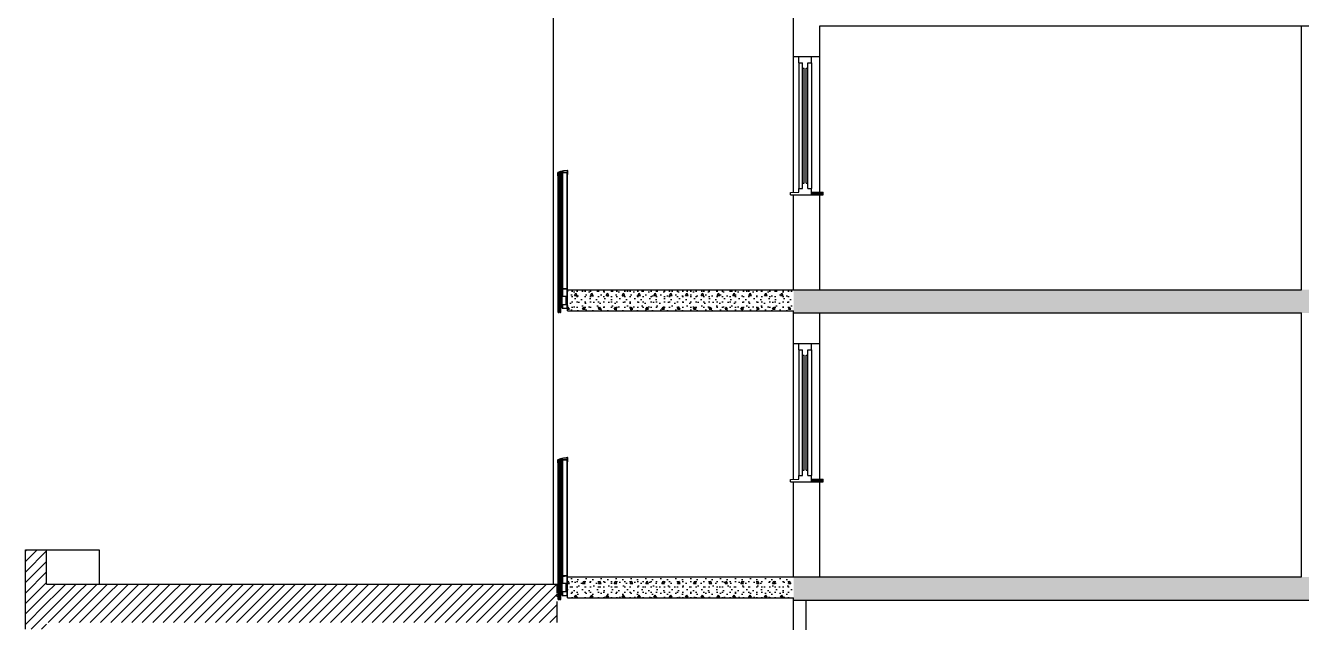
# Model space of a CAD drawing. Header units: millimetres. Extents: x 15 to 2176, y 3 to 641.
# Drawn here: x 1106.2 to 1348, y 194.2 to 307.3 of the extents above; entities that cross this region are included whole.
import ezdxf
from ezdxf.xclip import XClip

# ---------------------------------------------------------------- set-up
doc = ezdxf.new("R2010")
doc.units = ezdxf.units.MM
doc.header["$MEASUREMENT"] = 0
doc.header["$XCLIPFRAME"] = 0
doc.set_wipeout_variables(frame=1)
doc.linetypes.add('A_PSTRECK_4', pattern=[6, 4, -0.875, 0.25, -0.875])
doc.linetypes.add('Wipeout_Contour', pattern=[1000, 0, -1000])
for name, color, linetype in [('A--------P-', 7, 'Continuous'), ('A-01SC-----', 7, 'Continuous'), ('A-01SC-----Ytterväggar2', 7, 'Continuous'), ('A-01SF-----', 7, 'Continuous'), ('A-01SG-----', 1, 'Continuous'), ('A-01SJ-----', 1, 'Continuous'), ('A-27B------', 7, 'Continuous'), ('A-43E------', 1, 'A_PSTRECK_4')]:
    doc.layers.add(name, color=color, linetype=linetype)
pattern_1 = [(0, (1499.748, 92.474), (0, 5.19615), [0.5, -2.5]), (0, (1501.248, 95.072), (0, 5.19615), [0.5, -2.5]), (60, (1499.748, 92.474), (-4.5, 2.59808), [0.5, -2.5]), (60, (1502.748, 92.474), (-4.5, 2.59808), [0.5, -2.5]), (120, (1500.248, 92.474), (4.5, 2.59808), [0.5, -2.5]), (120, (1503.248, 92.474), (4.5, 2.59808), [0.5, -2.5]), (0, (1499.7481, 92.9741), (0, 1), [0, -1, 0, -1.5]), (45, (1500.2481, 92.9741), (-0.7071068, 0.7071068), [0, -0.75, 0, -1.25])]
pattern_2 = [(45, (1499.7481, 92.4741), (-0.9899495, 0.9899495), [])]

# ---------------------------------------------------------------- blocks, each defined once
blk = doc.blocks.new('Drawing_3_3', base_point=(1339.37, 329.56))
at = {"layer": 'A-01SC-----', "linetype": 'Continuous'}
for points in [[(1257.35, 275.27), (1257.35, 275.77), (1255.15, 275.77), (1255.15, 275.27)], [(1257.35, 220.87), (1257.35, 221.37), (1255.15, 221.37), (1255.15, 220.87)]]:
    blk.add_hatch(color=256, dxfattribs=at).paths.add_polyline_path(points)
h = blk.add_hatch(dxfattribs=at)
h.set_pattern_fill('BRANDSÄKRARE_0003', color=256, style=0, pattern_type=2)
h.set_pattern_definition(pattern_2)
h.paths.add_polyline_path([(1106.17, 207.97), (1106.17, 192.97), (1110.17, 192.97), (1110.17, 207.97)])
at = {"layer": 'A-01SF-----', "linetype": 'Continuous'}
h = blk.add_hatch(dxfattribs=at)
h.set_pattern_fill('BETONG__STD__0003', color=256, style=0, pattern_type=2)
h.set_pattern_definition(pattern_1)
h.paths.add_polyline_path([(1366.48, 257.27), (1251.75, 257.27), (1251.75, 252.87), (1366.48, 252.87)])
h = blk.add_hatch(dxfattribs=at)
h.set_pattern_fill('BETONG__STD__0003', color=256, style=0, pattern_type=2)
h.set_pattern_definition(pattern_1)
h.paths.add_polyline_path([(1366.48, 202.87), (1251.75, 202.87), (1251.75, 198.47), (1366.48, 198.47)])
at = {"layer": 'A-01SG-----', "linetype": 'Continuous'}
h = blk.add_hatch(dxfattribs=at)
h.set_pattern_fill('BRANDSÄKRARE_0003', color=256, style=0, pattern_type=2)
h.set_pattern_definition(pattern_2)
h.paths.add_polyline_path([(1110.17, 201.51), (1110.17, 199.79), (1206.92, 199.79), (1206.92, 201.51)])
at = {"layer": 'A-01SJ-----', "linetype": 'Continuous'}
for points in [[(1207.3, 253.47), (1207.43, 253.47), (1207.43, 278.97), (1207.3, 278.97)], [(1207.3, 199.07), (1207.43, 199.07), (1207.43, 224.57), (1207.3, 224.57)]]:
    blk.add_hatch(color=256, dxfattribs=at).paths.add_polyline_path(points)
h = blk.add_hatch(dxfattribs=at)
h.set_pattern_fill('BETONG__STD__0003', color=256, style=0, pattern_type=2)
h.set_pattern_definition(pattern_1)
h.paths.add_polyline_path([(1208.92, 253.27), (1251.75, 253.27), (1251.75, 257.27), (1208.92, 257.27)])
h = blk.add_hatch(dxfattribs=at)
h.set_pattern_fill('BETONG__STD__0003', color=256, style=0, pattern_type=2)
h.set_pattern_definition(pattern_1)
h.paths.add_polyline_path([(1208.92, 198.87), (1251.75, 198.87), (1251.75, 202.87), (1208.92, 202.87)])
at = {"layer": 'A-43E------', "linetype": 'Continuous'}
h = blk.add_hatch(dxfattribs=at)
h.set_pattern_fill('BRANDSÄKRARE_0003', color=256, style=0, pattern_type=2)
h.set_pattern_definition(pattern_2)
h.paths.add_polyline_path([(1110.17, 199.79), (1110.17, 194.23), (1206.92, 194.23), (1206.92, 199.79)])
at = {"layer": 'A-01SC-----'}
for p, q in [((1251.75, 301.47), (1251.75, 307.27)), ((1256.75, 301.47), (1256.75, 307.27)), ((1251.75, 275.72), (1251.75, 301.47)), ((1256.75, 275.77), (1256.75, 301.47)), ((1257.35, 275.27), (1257.35, 275.77)), ((1251.15, 275.27), (1251.15, 275.69)), ((1251.75, 257.27), (1251.75, 275.27)), ((1256.75, 257.27), (1256.75, 275.27)), ((1251.75, 257.27), (1256.75, 257.27)), ((1251.75, 252.87), (1256.75, 252.87)), ((1251.75, 247.07), (1251.75, 252.87)), ((1256.75, 247.07), (1256.75, 252.87)), ((1251.75, 221.32), (1251.75, 247.07)), ((1256.75, 221.37), (1256.75, 247.07)), ((1251.15, 220.87), (1251.15, 221.29)), ((1251.75, 202.87), (1251.75, 220.87)), ((1256.75, 202.87), (1256.75, 220.87)), ((1257.35, 220.87), (1257.35, 221.37)), ((1106.17, 192.97), (1106.17, 207.97)), ((1106.17, 207.97), (1110.17, 207.97)), ((1110.17, 207.97), (1120.15, 207.97)), ((1110.17, 201.51), (1110.17, 207.97)), ((1120.15, 207.97), (1120.15, 201.51)), ((1251.75, 202.87), (1256.75, 202.87)), ((1251.75, 190.67), (1251.75, 198.47)), ((1251.75, 198.47), (1254.15, 198.47)), ((1254.15, 190.67), (1254.15, 198.47))]:
    blk.add_line(p, q, dxfattribs=at)
at = {"layer": 'A-01SC-----Ytterväggar2'}
for p, q in [((1206.15, 311.67), (1206.15, 257.27)), ((1206.15, 257.27), (1206.15, 202.87)), ((1206.15, 202.87), (1206.15, 201.51))]:
    blk.add_line(p, q, dxfattribs=at)
at = {"layer": 'A-01SF-----'}
for p, q in [((1251.75, 307.27), (1251.75, 311.67)), ((1256.75, 307.27), (1366.48, 307.27)), ((1251.75, 257.27), (1348.01, 257.27)), ((1251.75, 252.87), (1251.75, 253.27)), ((1251.75, 252.87), (1348.01, 252.87)), ((1251.75, 202.87), (1348.01, 202.87)), ((1251.75, 198.47), (1251.75, 198.87)), ((1251.75, 198.47), (1366.48, 198.47))]:
    blk.add_line(p, q, dxfattribs=at)
at = {"layer": 'A-01SG-----'}
for p in [(1110.17, 201.51), (1206.92, 199.79)]:
    blk.add_line(p, (1206.92, 201.51), dxfattribs=at)
at = {"layer": 'A-01SJ-----'}
for p, q in [((1207.08, 279.44), (1207.13, 279.53)), ((1207.08, 278.87), (1207.08, 279.44)), ((1207.08, 278.86), (1207.08, 278.87)), ((1207.1, 278.86), (1207.08, 278.86)), ((1207.1, 278.86), (1207.11, 278.86)), ((1207.11, 279.46), (1207.12, 279.47)), ((1207.11, 279.43), (1207.11, 279.46)), ((1207.11, 279.43), (1207.13, 279.46)), ((1207.11, 278.86), (1207.11, 278.87)), ((1207.11, 278.81), (1207.11, 278.87)), ((1207.13, 278.79), (1207.11, 278.81)), ((1207.11, 278.77), (1207.13, 278.77)), ((1207.11, 253.67), (1207.11, 278.77)), ((1207.12, 279.47), (1207.12, 279.47)), ((1207.12, 279.47), (1207.15, 279.47)), ((1207.13, 279.53), (1207.61, 279.72)), ((1207.13, 279.46), (1207.15, 279.47)), ((1207.15, 278.77), (1207.13, 278.79)), ((1207.13, 278.77), (1207.15, 278.77)), ((1207.14, 279.43), (1207.15, 279.44)), ((1207.14, 278.81), (1207.14, 279.43)), ((1207.15, 278.81), (1207.14, 278.81)), ((1207.15, 279.44), (1207.15, 279.44)), ((1207.15, 279.44), (1207.21, 279.44)), ((1207.15, 278.8), (1207.15, 278.81)), ((1207.15, 278.8), (1207.21, 278.8)), ((1207.15, 278.77), (1207.27, 278.77)), ((1207.15, 253.67), (1207.15, 278.77)), ((1207.2, 279.52), (1207.21, 279.53)), ((1207.2, 279.51), (1207.2, 279.52)), ((1207.21, 279.51), (1207.2, 279.51)), ((1207.21, 279.53), (1207.89, 279.76)), ((1207.21, 279.51), (1207.86, 279.51)), ((1207.21, 279.44), (1207.21, 279.44)), ((1207.21, 278.8), (1207.22, 278.81)), ((1207.22, 279.43), (1207.22, 279.44)), ((1207.22, 279.19), (1207.22, 279.43)), ((1207.23, 279.19), (1207.22, 279.19)), ((1207.22, 279.05), (1207.23, 279.06)), ((1207.22, 278.81), (1207.22, 279.05)), ((1207.22, 278.81), (1207.22, 278.81)), ((1207.23, 279.18), (1207.23, 279.19)), ((1207.23, 279.19), (1207.27, 279.18)), ((1207.23, 279.06), (1207.27, 279.06)), ((1207.23, 279.06), (1207.23, 279.06)), ((1207.25, 279.43), (1207.26, 279.44)), ((1207.25, 279.22), (1207.25, 279.43)), ((1207.26, 279.22), (1207.25, 279.22)), ((1207.25, 279.02), (1207.26, 279.03)), ((1207.25, 278.81), (1207.25, 279.02)), ((1207.26, 278.81), (1207.25, 278.81)), ((1207.26, 279.44), (1207.26, 279.44)), ((1207.26, 279.44), (1207.27, 279.44)), ((1207.26, 279.21), (1207.26, 279.22)), ((1207.26, 279.21), (1207.46, 279.21)), ((1207.26, 279.03), (1207.26, 279.03)), ((1207.26, 279.03), (1207.46, 279.03)), ((1207.27, 278.8), (1207.26, 278.81)), ((1207.27, 279.47), (1207.46, 279.47)), ((1207.28, 279.47), (1207.27, 279.47)), ((1207.27, 279.44), (1207.28, 279.45)), ((1207.28, 279.18), (1207.27, 279.18)), ((1207.27, 279.06), (1207.28, 279.07)), ((1207.28, 278.8), (1207.27, 278.8)), ((1207.27, 278.77), (1207.28, 278.78)), ((1207.27, 278.77), (1207.28, 278.77)), ((1207.27, 253.67), (1207.27, 278.77)), ((1207.28, 279.46), (1207.28, 279.47)), ((1207.28, 279.45), (1207.28, 279.46)), ((1207.28, 279.45), (1207.28, 279.45)), ((1207.29, 279.17), (1207.28, 279.18)), ((1207.28, 279.07), (1207.29, 279.08)), ((1207.28, 278.79), (1207.28, 278.8)), ((1207.28, 278.78), (1207.28, 278.79)), ((1207.28, 278.78), (1207.28, 278.78)), ((1207.28, 278.77), (1207.28, 278.77)), ((1207.28, 278.77), (1207.3, 278.77)), ((1207.28, 253.67), (1207.28, 278.77)), ((1207.29, 279.16), (1207.29, 279.17)), ((1207.29, 279.09), (1207.29, 279.16)), ((1207.29, 279.08), (1207.29, 279.09)), ((1207.3, 278.97), (1207.43, 278.97)), ((1207.3, 253.47), (1207.3, 278.97)), ((1207.33, 279.13), (1207.34, 279.16)), ((1207.33, 279.13), (1207.33, 279.13)), ((1207.33, 279.12), (1207.33, 279.13)), ((1207.34, 279.09), (1207.33, 279.12)), ((1207.33, 279.12), (1207.33, 279.12)), ((1207.33, 279.12), (1207.33, 279.12)), ((1207.34, 279.16), (1207.38, 279.16)), ((1207.38, 279.09), (1207.34, 279.09)), ((1207.38, 279.16), (1207.38, 279.16)), ((1207.38, 279.16), (1207.38, 279.16)), ((1207.38, 279.16), (1207.38, 279.15)), ((1207.38, 279.15), (1207.39, 279.15)), ((1207.39, 279.1), (1207.38, 279.09)), ((1207.38, 279.09), (1207.38, 279.09)), ((1207.41, 279.15), (1207.39, 279.15)), ((1207.39, 279.09), (1207.41, 279.1)), ((1207.39, 279.09), (1207.39, 279.1)), ((1207.41, 279.15), (1207.42, 279.16)), ((1207.42, 279.09), (1207.41, 279.1)), ((1207.42, 279.17), (1207.43, 279.18)), ((1207.42, 279.16), (1207.42, 279.17)), ((1207.42, 279.08), (1207.42, 279.09)), ((1207.43, 279.07), (1207.42, 279.08)), ((1207.43, 279.18), (1207.43, 279.18)), ((1207.43, 279.18), (1207.49, 279.18)), ((1207.43, 279.06), (1207.43, 279.07)), ((1207.43, 279.06), (1207.49, 279.06)), ((1207.43, 253.47), (1207.43, 278.97)), ((1207.43, 278.77), (1207.45, 278.77)), ((1207.45, 279.47), (1207.46, 279.47)), ((1207.45, 279.46), (1207.45, 279.47)), ((1207.45, 279.45), (1207.45, 279.46)), ((1207.45, 279.45), (1207.45, 279.45)), ((1207.46, 279.44), (1207.45, 279.45)), ((1207.45, 279.45), (1207.46, 279.44)), ((1207.45, 278.8), (1207.46, 278.8)), ((1207.45, 278.79), (1207.45, 278.8)), ((1207.45, 278.78), (1207.45, 278.79)), ((1207.45, 278.78), (1207.45, 278.78)), ((1207.46, 278.77), (1207.45, 278.78)), ((1207.45, 278.78), (1207.57, 278.77)), ((1207.45, 278.77), (1207.45, 278.77)), ((1207.45, 278.77), (1207.46, 278.77)), ((1207.45, 253.67), (1207.45, 278.77)), ((1207.46, 279.21), (1207.47, 279.22)), ((1207.46, 279.03), (1207.46, 279.03)), ((1207.46, 278.8), (1207.47, 278.81)), ((1207.46, 278.8), (1207.46, 278.8)), ((1207.46, 253.67), (1207.46, 278.77)), ((1207.47, 279.43), (1207.47, 279.44)), ((1207.47, 279.22), (1207.47, 279.43)), ((1207.47, 279.22), (1207.47, 279.22)), ((1207.47, 279.02), (1207.47, 279.03)), ((1207.47, 278.81), (1207.47, 279.02)), ((1207.47, 278.81), (1207.47, 278.81)), ((1207.49, 279.18), (1207.5, 279.19)), ((1207.5, 279.06), (1207.49, 279.06)), ((1207.5, 279.43), (1207.51, 279.44)), ((1207.5, 279.19), (1207.5, 279.43)), ((1207.5, 279.19), (1207.5, 279.19)), ((1207.5, 279.05), (1207.5, 279.06)), ((1207.5, 278.81), (1207.5, 279.05)), ((1207.51, 278.81), (1207.5, 278.81)), ((1207.51, 279.44), (1207.51, 279.44)), ((1207.51, 279.44), (1207.57, 279.44)), ((1207.51, 278.8), (1207.51, 278.81)), ((1207.51, 278.8), (1207.57, 278.8)), ((1207.57, 279.47), (1207.85, 279.47)), ((1207.6, 279.46), (1207.57, 279.47)), ((1207.57, 279.44), (1207.57, 279.44)), ((1207.57, 278.8), (1207.58, 278.81)), ((1207.57, 278.77), (1207.6, 278.79)), ((1207.57, 278.77), (1207.6, 278.77)), ((1207.57, 253.67), (1207.57, 278.77)), ((1207.58, 279.43), (1207.58, 279.44)), ((1207.58, 278.81), (1207.58, 279.43)), ((1207.58, 278.81), (1207.58, 278.81)), ((1207.61, 279.43), (1207.6, 279.46)), ((1207.6, 278.79), (1207.61, 278.81)), ((1207.6, 278.77), (1207.61, 278.77)), ((1207.61, 279.72), (1208.11, 279.84)), ((1207.61, 278.81), (1207.61, 279.43)), ((1207.61, 253.67), (1207.61, 278.77)), ((1207.62, 279.1), (1207.63, 279.1)), ((1207.62, 279.08), (1207.62, 279.1)), ((1207.63, 279.08), (1207.62, 279.08)), ((1207.63, 279.11), (1207.86, 279.11)), ((1207.63, 279.1), (1207.63, 279.11)), ((1207.63, 279.07), (1207.63, 279.08)), ((1207.63, 279.08), (1207.87, 279.07)), ((1207.87, 279.47), (1207.85, 279.47)), ((1207.86, 279.51), (1207.88, 279.52)), ((1207.86, 279.11), (1207.87, 279.11)), ((1207.87, 279.45), (1207.87, 279.47)), ((1207.87, 279.12), (1207.87, 279.45)), ((1207.87, 279.11), (1207.87, 279.12)), ((1207.87, 279.07), (1207.9, 279.09)), ((1207.88, 279.63), (1207.89, 279.65)), ((1207.88, 279.53), (1207.88, 279.63)), ((1207.88, 279.52), (1207.88, 279.53)), ((1207.89, 279.76), (1208.62, 279.84)), ((1207.89, 279.65), (1207.9, 279.65)), ((1207.9, 279.65), (1207.97, 279.65)), ((1207.9, 279.09), (1207.91, 279.11)), ((1207.91, 279.46), (1207.91, 279.47)), ((1207.91, 279.47), (1207.92, 279.47)), ((1207.91, 279.47), (1207.94, 279.47)), ((1207.91, 257.51), (1207.91, 279.47)), ((1207.91, 279.11), (1207.91, 279.46)), ((1207.92, 279.61), (1207.93, 279.62)), ((1207.92, 279.52), (1207.92, 279.61)), ((1207.92, 279.61), (1207.92, 279.61)), ((1207.92, 279.51), (1207.92, 279.52)), ((1207.93, 279.51), (1207.92, 279.51)), ((1207.92, 279.47), (1208.91, 279.47)), ((1207.93, 279.62), (1207.97, 279.62)), ((1207.93, 279.51), (1208.92, 279.51)), ((1207.94, 279.47), (1207.99, 279.47)), ((1207.98, 279.65), (1207.97, 279.65)), ((1207.97, 279.62), (1207.98, 279.62)), ((1207.98, 279.64), (1207.98, 279.65)), ((1207.98, 279.63), (1207.98, 279.64)), ((1207.98, 279.62), (1207.98, 279.63)), ((1207.99, 279.47), (1208.83, 279.47)), ((1207.99, 257.51), (1207.99, 279.47)), ((1208.11, 279.84), (1208.62, 279.87)), ((1208.62, 279.87), (1208.92, 279.87)), ((1208.62, 279.84), (1208.9, 279.84)), ((1208.83, 279.47), (1208.89, 279.47)), ((1208.83, 257.51), (1208.83, 279.47)), ((1208.89, 279.47), (1208.91, 279.47)), ((1208.91, 279.83), (1208.9, 279.84)), ((1208.92, 279.82), (1208.91, 279.83)), ((1208.91, 279.47), (1208.91, 279.47)), ((1208.91, 257.51), (1208.91, 279.47)), ((1208.94, 279.86), (1208.92, 279.87)), ((1208.92, 279.51), (1208.92, 279.82)), ((1208.92, 279.46), (1208.92, 279.47)), ((1208.92, 279.07), (1208.92, 279.46)), ((1208.92, 279.07), (1208.95, 279.07)), ((1208.96, 279.83), (1208.94, 279.86)), ((1208.95, 279.07), (1208.95, 279.08)), ((1208.95, 279.08), (1208.96, 279.08)), ((1208.96, 279.08), (1208.96, 279.83)), ((1207.91, 257.47), (1207.89, 257.47)), ((1207.89, 257.47), (1207.91, 257.47)), ((1207.91, 257.51), (1208.91, 257.51)), ((1207.91, 257.47), (1207.91, 257.51)), ((1207.91, 257.45), (1207.91, 257.47)), ((1207.91, 257.42), (1207.91, 257.45)), ((1207.91, 257.42), (1207.92, 257.43)), ((1207.91, 256.07), (1207.91, 257.42)), ((1207.92, 257.43), (1207.92, 257.43)), ((1207.92, 257.43), (1208.3, 257.43)), ((1207.99, 256.07), (1207.99, 257.43)), ((1208.3, 257.47), (1208.87, 257.47)), ((1208.31, 257.47), (1208.3, 257.47)), ((1208.3, 257.43), (1208.3, 257.43)), ((1208.3, 257.43), (1208.3, 257.43)), ((1208.3, 257.43), (1208.3, 257.43)), ((1208.3, 257.43), (1208.31, 257.43)), ((1208.31, 257.46), (1208.31, 257.47)), ((1208.31, 257.43), (1208.31, 257.46)), ((1208.31, 257.43), (1208.31, 257.43)), ((1208.31, 257.43), (1208.31, 257.43)), ((1208.83, 256.07), (1208.83, 257.47)), ((1208.87, 257.01), (1208.87, 257.47)), ((1208.87, 257.01), (1208.91, 257.01)), ((1208.91, 257.01), (1208.91, 257.51)), ((1208.91, 253.77), (1208.91, 257.01)), ((1208.92, 257.27), (1251.75, 257.27)), ((1208.92, 253.27), (1208.92, 257.27)), ((1207.79, 256.07), (1207.82, 256.07)), ((1207.79, 254.47), (1207.79, 256.07)), ((1207.79, 254.47), (1207.82, 254.47)), ((1207.82, 256.07), (1207.89, 256.07)), ((1207.82, 254.47), (1207.89, 254.47)), ((1207.89, 256.07), (1208.63, 256.07)), ((1207.89, 254.47), (1207.89, 256.07)), ((1207.89, 254.47), (1208.63, 254.47)), ((1207.91, 253.77), (1207.91, 254.47)), ((1207.99, 253.77), (1207.99, 254.47)), ((1208.63, 256.07), (1208.68, 256.07)), ((1208.63, 254.47), (1208.63, 256.07)), ((1208.63, 254.47), (1208.68, 254.47)), ((1208.68, 256.07), (1208.69, 256.07)), ((1208.68, 254.47), (1208.69, 254.47)), ((1208.69, 256.07), (1208.71, 256.07)), ((1208.69, 254.47), (1208.69, 256.07)), ((1208.69, 254.47), (1208.71, 254.47)), ((1208.71, 256.07), (1208.75, 256.07)), ((1208.71, 254.47), (1208.75, 254.47)), ((1208.75, 256.07), (1208.85, 256.07)), ((1208.75, 254.47), (1208.75, 256.07)), ((1208.75, 254.47), (1208.85, 254.47)), ((1208.83, 253.77), (1208.83, 254.47)), ((1208.85, 256.07), (1208.87, 256.07)), ((1208.85, 254.47), (1208.85, 256.07)), ((1208.85, 254.47), (1208.87, 254.47)), ((1208.87, 256.07), (1208.87, 256.07)), ((1208.87, 254.47), (1208.87, 256.07)), ((1208.87, 254.47), (1208.87, 254.47)), ((1207.11, 253.67), (1207.13, 253.67)), ((1207.11, 253.63), (1207.13, 253.66)), ((1207.11, 253.07), (1207.11, 253.63)), ((1207.11, 253.01), (1207.11, 253.07)), ((1207.13, 252.99), (1207.11, 253.01)), ((1207.13, 253.66), (1207.15, 253.67)), ((1207.13, 253.67), (1207.15, 253.67)), ((1207.15, 252.97), (1207.13, 252.99)), ((1207.14, 253.63), (1207.15, 253.64)), ((1207.14, 253.01), (1207.14, 253.63)), ((1207.15, 253.01), (1207.14, 253.01)), ((1207.15, 253.67), (1207.27, 253.67)), ((1207.15, 253.64), (1207.15, 253.64)), ((1207.15, 253.64), (1207.21, 253.64)), ((1207.15, 253), (1207.15, 253.01)), ((1207.15, 253), (1207.21, 253)), ((1207.15, 252.97), (1207.27, 252.97)), ((1207.21, 253.64), (1207.21, 253.64)), ((1207.21, 253), (1207.22, 253.01)), ((1207.22, 253.63), (1207.22, 253.64)), ((1207.22, 253.39), (1207.22, 253.63)), ((1207.23, 253.39), (1207.22, 253.39)), ((1207.22, 253.25), (1207.23, 253.26)), ((1207.22, 253.01), (1207.22, 253.25)), ((1207.22, 253.01), (1207.22, 253.01)), ((1207.23, 253.38), (1207.23, 253.39)), ((1207.23, 253.39), (1207.27, 253.38)), ((1207.23, 253.26), (1207.27, 253.26)), ((1207.23, 253.26), (1207.23, 253.26)), ((1207.25, 253.63), (1207.26, 253.64)), ((1207.25, 253.42), (1207.25, 253.63)), ((1207.26, 253.42), (1207.25, 253.42)), ((1207.25, 253.22), (1207.26, 253.23)), ((1207.25, 253.01), (1207.25, 253.22)), ((1207.26, 253.01), (1207.25, 253.01)), ((1207.26, 253.64), (1207.26, 253.64)), ((1207.26, 253.64), (1207.27, 253.64)), ((1207.26, 253.41), (1207.26, 253.42)), ((1207.26, 253.41), (1207.46, 253.41)), ((1207.26, 253.23), (1207.26, 253.23)), ((1207.26, 253.23), (1207.46, 253.23)), ((1207.27, 253), (1207.26, 253.01)), ((1207.28, 253.67), (1207.27, 253.67)), ((1207.27, 253.67), (1207.28, 253.67)), ((1207.27, 253.64), (1207.28, 253.65)), ((1207.28, 253.38), (1207.27, 253.38)), ((1207.27, 253.26), (1207.28, 253.27)), ((1207.28, 253), (1207.27, 253)), ((1207.27, 252.97), (1207.28, 252.98)), ((1207.28, 253.66), (1207.28, 253.67)), ((1207.28, 253.67), (1207.28, 253.67)), ((1207.28, 253.67), (1207.3, 253.67)), ((1207.28, 253.65), (1207.28, 253.66)), ((1207.28, 253.65), (1207.28, 253.65)), ((1207.29, 253.37), (1207.28, 253.38)), ((1207.28, 253.27), (1207.29, 253.28)), ((1207.28, 252.99), (1207.28, 253)), ((1207.28, 252.98), (1207.28, 252.98)), ((1207.29, 253.36), (1207.29, 253.37)), ((1207.29, 253.29), (1207.29, 253.36)), ((1207.29, 253.28), (1207.29, 253.29)), ((1207.3, 253.47), (1207.43, 253.47)), ((1207.33, 253.33), (1207.34, 253.36)), ((1207.33, 253.32), (1207.33, 253.33)), ((1207.33, 253.33), (1207.33, 253.33)), ((1207.34, 253.29), (1207.33, 253.32)), ((1207.33, 253.32), (1207.33, 253.32)), ((1207.33, 253.32), (1207.33, 253.32)), ((1207.34, 253.36), (1207.38, 253.36)), ((1207.38, 253.29), (1207.34, 253.29)), ((1207.38, 253.36), (1207.38, 253.36)), ((1207.38, 253.36), (1207.38, 253.36)), ((1207.38, 253.36), (1207.38, 253.35)), ((1207.38, 253.35), (1207.39, 253.35)), ((1207.39, 253.3), (1207.38, 253.29)), ((1207.38, 253.29), (1207.38, 253.29)), ((1207.41, 253.35), (1207.39, 253.35)), ((1207.39, 253.29), (1207.41, 253.3)), ((1207.39, 253.29), (1207.39, 253.3)), ((1207.41, 253.35), (1207.42, 253.36)), ((1207.42, 253.29), (1207.41, 253.3)), ((1207.42, 253.37), (1207.43, 253.38)), ((1207.42, 253.36), (1207.42, 253.37)), ((1207.42, 253.28), (1207.42, 253.29)), ((1207.43, 253.27), (1207.42, 253.28)), ((1207.43, 253.67), (1207.45, 253.67)), ((1207.43, 253.38), (1207.43, 253.38)), ((1207.43, 253.38), (1207.49, 253.38)), ((1207.43, 253.26), (1207.43, 253.27)), ((1207.43, 253.26), (1207.49, 253.26)), ((1207.45, 253.67), (1207.46, 253.67)), ((1207.45, 253.66), (1207.45, 253.67)), ((1207.45, 253.67), (1207.45, 253.67)), ((1207.45, 253.67), (1207.46, 253.67)), ((1207.45, 253.65), (1207.45, 253.66)), ((1207.45, 253.65), (1207.45, 253.65)), ((1207.46, 253.64), (1207.45, 253.65)), ((1207.45, 253.65), (1207.46, 253.64)), ((1207.45, 253), (1207.46, 253)), ((1207.45, 252.99), (1207.45, 253)), ((1207.45, 252.98), (1207.45, 252.98)), ((1207.46, 252.97), (1207.45, 252.98)), ((1207.45, 252.98), (1207.57, 252.97)), ((1207.46, 253.67), (1207.57, 253.67)), ((1207.46, 253.41), (1207.47, 253.42)), ((1207.46, 253.23), (1207.46, 253.23)), ((1207.46, 253), (1207.47, 253.01)), ((1207.46, 253), (1207.46, 253)), ((1207.47, 253.63), (1207.47, 253.64)), ((1207.47, 253.42), (1207.47, 253.63)), ((1207.47, 253.42), (1207.47, 253.42)), ((1207.47, 253.22), (1207.47, 253.23)), ((1207.47, 253.01), (1207.47, 253.22)), ((1207.47, 253.01), (1207.47, 253.01)), ((1207.49, 253.38), (1207.5, 253.39)), ((1207.5, 253.26), (1207.49, 253.26)), ((1207.5, 253.63), (1207.51, 253.64)), ((1207.5, 253.39), (1207.5, 253.63)), ((1207.5, 253.39), (1207.5, 253.39)), ((1207.5, 253.25), (1207.5, 253.26)), ((1207.5, 253.01), (1207.5, 253.25)), ((1207.51, 253.01), (1207.5, 253.01)), ((1207.51, 253.64), (1207.51, 253.64)), ((1207.51, 253.64), (1207.57, 253.64)), ((1207.51, 253), (1207.51, 253.01)), ((1207.51, 253), (1207.57, 253)), ((1207.6, 253.66), (1207.57, 253.67)), ((1207.57, 253.67), (1207.6, 253.67)), ((1207.58, 253.64), (1207.57, 253.64)), ((1207.57, 253), (1207.58, 253.01)), ((1207.57, 252.97), (1207.6, 252.99)), ((1207.58, 253.63), (1207.58, 253.64)), ((1207.58, 253.01), (1207.58, 253.63)), ((1207.58, 253.01), (1207.58, 253.01)), ((1207.6, 253.67), (1207.61, 253.67)), ((1207.61, 253.63), (1207.6, 253.66)), ((1207.6, 252.99), (1207.61, 253.01)), ((1207.61, 253.01), (1207.61, 253.63)), ((1207.91, 253.77), (1207.94, 253.77)), ((1207.94, 253.77), (1207.99, 253.77)), ((1207.99, 253.77), (1208.83, 253.77)), ((1208.83, 253.77), (1208.89, 253.77)), ((1208.89, 253.77), (1208.91, 253.77)), ((1208.92, 253.27), (1251.75, 253.27)), ((1207.08, 225.04), (1207.13, 225.13)), ((1207.08, 224.47), (1207.08, 225.04)), ((1207.11, 225.06), (1207.12, 225.07)), ((1207.11, 225.03), (1207.11, 225.06)), ((1207.11, 225.03), (1207.13, 225.06)), ((1207.12, 225.07), (1207.12, 225.07)), ((1207.12, 225.07), (1207.15, 225.07)), ((1207.13, 225.13), (1207.61, 225.32)), ((1207.13, 225.06), (1207.15, 225.07)), ((1207.14, 225.03), (1207.15, 225.04)), ((1207.14, 224.41), (1207.14, 225.03)), ((1207.15, 225.04), (1207.15, 225.04)), ((1207.15, 225.04), (1207.21, 225.04)), ((1207.2, 225.12), (1207.21, 225.13)), ((1207.2, 225.11), (1207.2, 225.12)), ((1207.21, 225.11), (1207.2, 225.11)), ((1207.21, 225.13), (1207.89, 225.36)), ((1207.21, 225.11), (1207.86, 225.11)), ((1207.21, 225.04), (1207.21, 225.04)), ((1207.22, 225.03), (1207.22, 225.04)), ((1207.22, 224.79), (1207.22, 225.03)), ((1207.25, 225.03), (1207.26, 225.04)), ((1207.25, 224.82), (1207.25, 225.03)), ((1207.26, 225.04), (1207.26, 225.04)), ((1207.26, 225.04), (1207.27, 225.04)), ((1207.27, 225.07), (1207.46, 225.07)), ((1207.28, 225.07), (1207.27, 225.07)), ((1207.27, 225.04), (1207.28, 225.05)), ((1207.28, 225.06), (1207.28, 225.07)), ((1207.28, 225.05), (1207.28, 225.06)), ((1207.28, 225.05), (1207.28, 225.05)), ((1207.45, 225.07), (1207.46, 225.07)), ((1207.45, 225.06), (1207.45, 225.07)), ((1207.45, 225.05), (1207.45, 225.06)), ((1207.45, 225.05), (1207.45, 225.05)), ((1207.46, 225.04), (1207.45, 225.05)), ((1207.45, 225.05), (1207.46, 225.04)), ((1207.47, 225.03), (1207.47, 225.04)), ((1207.47, 224.82), (1207.47, 225.03)), ((1207.5, 225.03), (1207.51, 225.04)), ((1207.5, 224.79), (1207.5, 225.03)), ((1207.51, 225.04), (1207.51, 225.04)), ((1207.51, 225.04), (1207.57, 225.04)), ((1207.57, 225.07), (1207.85, 225.07)), ((1207.6, 225.06), (1207.57, 225.07)), ((1207.57, 225.04), (1207.57, 225.04)), ((1207.58, 225.03), (1207.58, 225.04)), ((1207.58, 224.41), (1207.58, 225.03)), ((1207.61, 225.03), (1207.6, 225.06)), ((1207.61, 225.32), (1208.11, 225.44)), ((1207.61, 224.41), (1207.61, 225.03)), ((1207.87, 225.07), (1207.85, 225.07)), ((1207.86, 225.11), (1207.88, 225.12)), ((1207.87, 225.05), (1207.87, 225.07)), ((1207.87, 224.72), (1207.87, 225.05)), ((1207.88, 225.23), (1207.89, 225.25)), ((1207.88, 225.13), (1207.88, 225.23)), ((1207.88, 225.12), (1207.88, 225.13)), ((1207.89, 225.36), (1208.62, 225.44)), ((1207.89, 225.25), (1207.9, 225.25)), ((1207.9, 225.25), (1207.97, 225.25)), ((1207.91, 225.06), (1207.91, 225.07)), ((1207.91, 225.07), (1207.92, 225.07)), ((1207.91, 225.07), (1207.94, 225.07)), ((1207.91, 203.11), (1207.91, 225.07)), ((1207.91, 224.71), (1207.91, 225.06)), ((1207.92, 225.21), (1207.93, 225.22)), ((1207.92, 225.12), (1207.92, 225.21)), ((1207.92, 225.21), (1207.92, 225.21)), ((1207.92, 225.11), (1207.92, 225.12)), ((1207.93, 225.11), (1207.92, 225.11)), ((1207.92, 225.07), (1208.91, 225.07)), ((1207.93, 225.22), (1207.97, 225.22)), ((1207.93, 225.11), (1208.92, 225.11)), ((1207.94, 225.07), (1207.99, 225.07)), ((1207.98, 225.25), (1207.97, 225.25)), ((1207.97, 225.22), (1207.98, 225.22)), ((1207.98, 225.24), (1207.98, 225.25)), ((1207.98, 225.23), (1207.98, 225.24)), ((1207.98, 225.22), (1207.98, 225.23)), ((1207.99, 225.07), (1208.83, 225.07)), ((1207.99, 203.11), (1207.99, 225.07)), ((1208.11, 225.44), (1208.62, 225.47)), ((1208.62, 225.47), (1208.92, 225.47)), ((1208.62, 225.44), (1208.9, 225.44)), ((1208.83, 225.07), (1208.89, 225.07)), ((1208.83, 203.11), (1208.83, 225.07)), ((1208.89, 225.07), (1208.91, 225.07)), ((1208.91, 225.43), (1208.9, 225.44)), ((1208.92, 225.42), (1208.91, 225.43)), ((1208.91, 225.07), (1208.91, 225.07)), ((1208.91, 203.11), (1208.91, 225.07)), ((1208.94, 225.46), (1208.92, 225.47)), ((1208.92, 225.11), (1208.92, 225.42)), ((1208.92, 225.06), (1208.92, 225.07)), ((1208.92, 224.67), (1208.92, 225.06)), ((1208.96, 225.43), (1208.94, 225.46)), ((1208.96, 224.68), (1208.96, 225.43)), ((1207.08, 224.46), (1207.08, 224.47)), ((1207.1, 224.46), (1207.08, 224.46)), ((1207.1, 224.46), (1207.11, 224.46)), ((1207.11, 224.46), (1207.11, 224.47)), ((1207.11, 224.41), (1207.11, 224.47)), ((1207.13, 224.39), (1207.11, 224.41)), ((1207.11, 224.37), (1207.13, 224.37)), ((1207.11, 199.27), (1207.11, 224.37)), ((1207.15, 224.37), (1207.13, 224.39)), ((1207.13, 224.37), (1207.15, 224.37)), ((1207.15, 224.41), (1207.14, 224.41)), ((1207.15, 224.4), (1207.15, 224.41)), ((1207.15, 224.4), (1207.21, 224.4)), ((1207.15, 224.37), (1207.27, 224.37)), ((1207.15, 199.27), (1207.15, 224.37)), ((1207.21, 224.4), (1207.22, 224.41)), ((1207.23, 224.79), (1207.22, 224.79)), ((1207.22, 224.65), (1207.23, 224.66)), ((1207.22, 224.41), (1207.22, 224.65)), ((1207.22, 224.41), (1207.22, 224.41)), ((1207.23, 224.78), (1207.23, 224.79)), ((1207.23, 224.79), (1207.27, 224.78)), ((1207.23, 224.66), (1207.27, 224.66)), ((1207.23, 224.66), (1207.23, 224.66)), ((1207.26, 224.82), (1207.25, 224.82)), ((1207.25, 224.62), (1207.26, 224.63)), ((1207.25, 224.41), (1207.25, 224.62)), ((1207.26, 224.41), (1207.25, 224.41)), ((1207.26, 224.81), (1207.26, 224.82)), ((1207.26, 224.81), (1207.46, 224.81)), ((1207.26, 224.63), (1207.26, 224.63)), ((1207.26, 224.63), (1207.46, 224.63)), ((1207.27, 224.4), (1207.26, 224.41)), ((1207.28, 224.78), (1207.27, 224.78)), ((1207.27, 224.66), (1207.28, 224.67)), ((1207.28, 224.4), (1207.27, 224.4)), ((1207.27, 224.37), (1207.28, 224.38)), ((1207.27, 224.37), (1207.28, 224.37)), ((1207.27, 199.27), (1207.27, 224.37)), ((1207.29, 224.77), (1207.28, 224.78)), ((1207.28, 224.67), (1207.29, 224.68)), ((1207.28, 224.39), (1207.28, 224.4)), ((1207.28, 224.38), (1207.28, 224.39)), ((1207.28, 224.38), (1207.28, 224.38)), ((1207.28, 224.37), (1207.28, 224.37)), ((1207.28, 224.37), (1207.3, 224.37)), ((1207.28, 199.27), (1207.28, 224.37)), ((1207.29, 224.76), (1207.29, 224.77)), ((1207.29, 224.69), (1207.29, 224.76)), ((1207.29, 224.68), (1207.29, 224.69)), ((1207.3, 224.57), (1207.43, 224.57)), ((1207.3, 199.07), (1207.3, 224.57)), ((1207.33, 224.73), (1207.34, 224.76)), ((1207.33, 224.73), (1207.33, 224.73)), ((1207.33, 224.72), (1207.33, 224.73)), ((1207.34, 224.69), (1207.33, 224.72)), ((1207.33, 224.72), (1207.33, 224.72)), ((1207.33, 224.72), (1207.33, 224.72)), ((1207.34, 224.76), (1207.38, 224.76)), ((1207.38, 224.69), (1207.34, 224.69)), ((1207.38, 224.76), (1207.38, 224.76)), ((1207.38, 224.76), (1207.38, 224.76)), ((1207.38, 224.76), (1207.38, 224.75)), ((1207.38, 224.75), (1207.39, 224.75)), ((1207.39, 224.7), (1207.38, 224.69)), ((1207.38, 224.69), (1207.38, 224.69)), ((1207.41, 224.75), (1207.39, 224.75)), ((1207.39, 224.69), (1207.41, 224.7)), ((1207.39, 224.69), (1207.39, 224.7)), ((1207.41, 224.75), (1207.42, 224.76)), ((1207.42, 224.69), (1207.41, 224.7)), ((1207.42, 224.77), (1207.43, 224.78)), ((1207.42, 224.76), (1207.42, 224.77)), ((1207.42, 224.68), (1207.42, 224.69)), ((1207.43, 224.67), (1207.42, 224.68)), ((1207.43, 224.78), (1207.43, 224.78)), ((1207.43, 224.78), (1207.49, 224.78)), ((1207.43, 224.66), (1207.43, 224.67)), ((1207.43, 224.66), (1207.49, 224.66)), ((1207.43, 199.07), (1207.43, 224.57)), ((1207.43, 224.37), (1207.45, 224.37)), ((1207.45, 224.4), (1207.46, 224.4)), ((1207.45, 224.39), (1207.45, 224.4)), ((1207.45, 224.38), (1207.45, 224.39)), ((1207.45, 224.38), (1207.45, 224.38)), ((1207.46, 224.37), (1207.45, 224.38)), ((1207.45, 224.38), (1207.57, 224.37)), ((1207.45, 224.37), (1207.45, 224.37)), ((1207.45, 224.37), (1207.46, 224.37)), ((1207.45, 199.27), (1207.45, 224.37)), ((1207.46, 224.81), (1207.47, 224.82)), ((1207.46, 224.63), (1207.46, 224.63)), ((1207.46, 224.4), (1207.47, 224.41)), ((1207.46, 224.4), (1207.46, 224.4)), ((1207.46, 199.27), (1207.46, 224.37)), ((1207.47, 224.82), (1207.47, 224.82)), ((1207.47, 224.62), (1207.47, 224.63)), ((1207.47, 224.41), (1207.47, 224.62)), ((1207.47, 224.41), (1207.47, 224.41)), ((1207.49, 224.78), (1207.5, 224.79)), ((1207.5, 224.66), (1207.49, 224.66)), ((1207.5, 224.79), (1207.5, 224.79)), ((1207.5, 224.65), (1207.5, 224.66)), ((1207.5, 224.41), (1207.5, 224.65)), ((1207.51, 224.41), (1207.5, 224.41)), ((1207.51, 224.4), (1207.51, 224.41)), ((1207.51, 224.4), (1207.57, 224.4)), ((1207.57, 224.4), (1207.58, 224.41)), ((1207.57, 224.37), (1207.6, 224.39)), ((1207.57, 224.37), (1207.6, 224.37)), ((1207.57, 199.27), (1207.57, 224.37)), ((1207.58, 224.41), (1207.58, 224.41)), ((1207.6, 224.39), (1207.61, 224.41)), ((1207.6, 224.37), (1207.61, 224.37)), ((1207.61, 199.27), (1207.61, 224.37)), ((1207.62, 224.7), (1207.63, 224.7)), ((1207.62, 224.68), (1207.62, 224.7)), ((1207.63, 224.68), (1207.62, 224.68)), ((1207.63, 224.71), (1207.86, 224.71)), ((1207.63, 224.7), (1207.63, 224.71)), ((1207.63, 224.67), (1207.63, 224.68)), ((1207.63, 224.68), (1207.87, 224.67)), ((1207.86, 224.71), (1207.87, 224.71)), ((1207.87, 224.71), (1207.87, 224.72)), ((1207.87, 224.67), (1207.9, 224.69)), ((1207.9, 224.69), (1207.91, 224.71)), ((1208.92, 224.67), (1208.95, 224.67)), ((1208.95, 224.67), (1208.95, 224.68)), ((1208.95, 224.68), (1208.96, 224.68)), ((1207.79, 201.67), (1207.82, 201.67)), ((1207.79, 200.07), (1207.79, 201.67)), ((1207.82, 201.67), (1207.89, 201.67)), ((1207.91, 203.07), (1207.89, 203.07)), ((1207.89, 203.07), (1207.91, 203.07)), ((1207.89, 201.67), (1208.63, 201.67)), ((1207.89, 200.07), (1207.89, 201.67)), ((1207.91, 203.11), (1208.91, 203.11)), ((1207.91, 203.07), (1207.91, 203.11)), ((1207.91, 203.05), (1207.91, 203.07)), ((1207.91, 203.02), (1207.91, 203.05)), ((1207.91, 203.02), (1207.92, 203.03)), ((1207.91, 201.67), (1207.91, 203.02)), ((1207.92, 203.03), (1207.92, 203.03)), ((1207.92, 203.03), (1208.3, 203.03)), ((1207.99, 201.67), (1207.99, 203.03)), ((1208.3, 203.07), (1208.87, 203.07)), ((1208.31, 203.07), (1208.3, 203.07)), ((1208.3, 203.03), (1208.3, 203.03)), ((1208.3, 203.03), (1208.3, 203.03)), ((1208.3, 203.03), (1208.3, 203.03)), ((1208.3, 203.03), (1208.31, 203.03)), ((1208.31, 203.06), (1208.31, 203.07)), ((1208.31, 203.03), (1208.31, 203.06)), ((1208.31, 203.03), (1208.31, 203.03)), ((1208.31, 203.03), (1208.31, 203.03)), ((1208.63, 201.67), (1208.68, 201.67)), ((1208.63, 200.07), (1208.63, 201.67)), ((1208.68, 201.67), (1208.69, 201.67)), ((1208.69, 201.67), (1208.71, 201.67)), ((1208.69, 200.07), (1208.69, 201.67)), ((1208.71, 201.67), (1208.75, 201.67)), ((1208.75, 201.67), (1208.85, 201.67)), ((1208.75, 200.07), (1208.75, 201.67)), ((1208.83, 201.67), (1208.83, 203.07)), ((1208.85, 201.67), (1208.87, 201.67)), ((1208.85, 200.07), (1208.85, 201.67)), ((1208.87, 202.61), (1208.87, 203.07)), ((1208.87, 202.61), (1208.91, 202.61)), ((1208.87, 201.67), (1208.87, 201.67)), ((1208.87, 200.07), (1208.87, 201.67)), ((1208.91, 202.61), (1208.91, 203.11)), ((1208.91, 199.37), (1208.91, 202.61)), ((1208.92, 202.87), (1251.75, 202.87)), ((1208.92, 198.87), (1208.92, 202.87)), ((1207.11, 199.27), (1207.13, 199.27)), ((1207.11, 199.23), (1207.13, 199.26)), ((1207.11, 198.67), (1207.11, 199.23)), ((1207.11, 198.61), (1207.11, 198.67)), ((1207.13, 198.59), (1207.11, 198.61)), ((1207.13, 199.26), (1207.15, 199.27)), ((1207.13, 199.27), (1207.15, 199.27)), ((1207.15, 198.57), (1207.13, 198.59)), ((1207.14, 199.23), (1207.15, 199.24)), ((1207.14, 198.61), (1207.14, 199.23)), ((1207.15, 198.61), (1207.14, 198.61)), ((1207.15, 199.27), (1207.27, 199.27)), ((1207.15, 199.24), (1207.15, 199.24)), ((1207.15, 199.24), (1207.21, 199.24)), ((1207.15, 198.6), (1207.15, 198.61)), ((1207.15, 198.6), (1207.21, 198.6)), ((1207.15, 198.57), (1207.27, 198.57)), ((1207.21, 199.24), (1207.21, 199.24)), ((1207.21, 198.6), (1207.22, 198.61)), ((1207.22, 199.23), (1207.22, 199.24)), ((1207.22, 198.99), (1207.22, 199.23)), ((1207.23, 198.99), (1207.22, 198.99)), ((1207.22, 198.85), (1207.23, 198.86)), ((1207.22, 198.61), (1207.22, 198.85)), ((1207.22, 198.61), (1207.22, 198.61)), ((1207.23, 198.98), (1207.23, 198.99)), ((1207.23, 198.99), (1207.27, 198.98)), ((1207.23, 198.86), (1207.27, 198.86)), ((1207.23, 198.86), (1207.23, 198.86)), ((1207.25, 199.23), (1207.26, 199.24)), ((1207.25, 199.02), (1207.25, 199.23)), ((1207.26, 199.02), (1207.25, 199.02)), ((1207.25, 198.82), (1207.26, 198.83)), ((1207.25, 198.61), (1207.25, 198.82)), ((1207.26, 198.61), (1207.25, 198.61)), ((1207.26, 199.24), (1207.26, 199.24)), ((1207.26, 199.24), (1207.27, 199.24)), ((1207.26, 199.01), (1207.26, 199.02)), ((1207.26, 199.01), (1207.46, 199.01)), ((1207.26, 198.83), (1207.26, 198.83)), ((1207.26, 198.83), (1207.46, 198.83)), ((1207.27, 198.6), (1207.26, 198.61)), ((1207.28, 199.27), (1207.27, 199.27)), ((1207.27, 199.27), (1207.28, 199.27)), ((1207.27, 199.24), (1207.28, 199.25)), ((1207.28, 198.98), (1207.27, 198.98)), ((1207.27, 198.86), (1207.28, 198.87)), ((1207.28, 198.6), (1207.27, 198.6)), ((1207.27, 198.57), (1207.28, 198.58)), ((1207.28, 199.26), (1207.28, 199.27)), ((1207.28, 199.27), (1207.28, 199.27)), ((1207.28, 199.27), (1207.3, 199.27)), ((1207.28, 199.25), (1207.28, 199.26)), ((1207.28, 199.25), (1207.28, 199.25)), ((1207.29, 198.97), (1207.28, 198.98)), ((1207.28, 198.87), (1207.29, 198.88)), ((1207.28, 198.59), (1207.28, 198.6)), ((1207.28, 198.58), (1207.28, 198.59)), ((1207.28, 198.58), (1207.28, 198.58)), ((1207.29, 198.96), (1207.29, 198.97)), ((1207.29, 198.89), (1207.29, 198.96)), ((1207.29, 198.88), (1207.29, 198.89)), ((1207.3, 199.07), (1207.43, 199.07)), ((1207.33, 198.93), (1207.34, 198.96)), ((1207.33, 198.92), (1207.33, 198.93)), ((1207.33, 198.93), (1207.33, 198.93)), ((1207.34, 198.89), (1207.33, 198.92)), ((1207.33, 198.92), (1207.33, 198.92)), ((1207.33, 198.92), (1207.33, 198.92)), ((1207.34, 198.96), (1207.38, 198.96)), ((1207.38, 198.89), (1207.34, 198.89)), ((1207.38, 198.96), (1207.38, 198.96)), ((1207.38, 198.96), (1207.38, 198.96)), ((1207.38, 198.96), (1207.38, 198.95)), ((1207.38, 198.95), (1207.39, 198.95)), ((1207.39, 198.9), (1207.38, 198.89)), ((1207.38, 198.89), (1207.38, 198.89)), ((1207.41, 198.95), (1207.39, 198.95)), ((1207.39, 198.89), (1207.41, 198.9)), ((1207.39, 198.89), (1207.39, 198.9)), ((1207.41, 198.95), (1207.42, 198.96)), ((1207.42, 198.89), (1207.41, 198.9)), ((1207.42, 198.97), (1207.43, 198.98)), ((1207.42, 198.96), (1207.42, 198.97)), ((1207.42, 198.88), (1207.42, 198.89)), ((1207.43, 198.87), (1207.42, 198.88)), ((1207.43, 199.27), (1207.45, 199.27)), ((1207.43, 198.98), (1207.43, 198.98)), ((1207.43, 198.98), (1207.49, 198.98)), ((1207.43, 198.86), (1207.43, 198.87)), ((1207.43, 198.86), (1207.49, 198.86)), ((1207.45, 199.27), (1207.46, 199.27)), ((1207.45, 199.26), (1207.45, 199.27)), ((1207.45, 199.27), (1207.45, 199.27)), ((1207.45, 199.27), (1207.46, 199.27)), ((1207.45, 199.25), (1207.45, 199.26)), ((1207.45, 199.25), (1207.45, 199.25)), ((1207.46, 199.24), (1207.45, 199.25)), ((1207.45, 199.25), (1207.46, 199.24)), ((1207.45, 198.6), (1207.46, 198.6)), ((1207.45, 198.59), (1207.45, 198.6)), ((1207.45, 198.58), (1207.45, 198.59)), ((1207.45, 198.58), (1207.45, 198.58)), ((1207.46, 198.57), (1207.45, 198.58)), ((1207.45, 198.58), (1207.57, 198.57)), ((1207.46, 199.27), (1207.57, 199.27)), ((1207.46, 199.01), (1207.47, 199.02)), ((1207.46, 198.83), (1207.46, 198.83)), ((1207.46, 198.6), (1207.47, 198.61)), ((1207.46, 198.6), (1207.46, 198.6)), ((1207.47, 199.23), (1207.47, 199.24)), ((1207.47, 199.02), (1207.47, 199.23)), ((1207.47, 199.02), (1207.47, 199.02)), ((1207.47, 198.82), (1207.47, 198.83)), ((1207.47, 198.61), (1207.47, 198.82)), ((1207.47, 198.61), (1207.47, 198.61)), ((1207.49, 198.98), (1207.5, 198.99)), ((1207.5, 198.86), (1207.49, 198.86)), ((1207.5, 199.23), (1207.51, 199.24)), ((1207.5, 198.99), (1207.5, 199.23)), ((1207.5, 198.99), (1207.5, 198.99)), ((1207.5, 198.85), (1207.5, 198.86)), ((1207.5, 198.61), (1207.5, 198.85)), ((1207.51, 198.61), (1207.5, 198.61)), ((1207.51, 199.24), (1207.51, 199.24)), ((1207.51, 199.24), (1207.57, 199.24)), ((1207.51, 198.6), (1207.51, 198.61)), ((1207.51, 198.6), (1207.57, 198.6)), ((1207.6, 199.26), (1207.57, 199.27)), ((1207.57, 199.27), (1207.6, 199.27)), ((1207.58, 199.24), (1207.57, 199.24)), ((1207.57, 198.6), (1207.58, 198.61)), ((1207.57, 198.57), (1207.6, 198.59)), ((1207.58, 199.23), (1207.58, 199.24)), ((1207.58, 198.61), (1207.58, 199.23)), ((1207.58, 198.61), (1207.58, 198.61)), ((1207.6, 199.27), (1207.61, 199.27)), ((1207.61, 199.23), (1207.6, 199.26)), ((1207.6, 198.59), (1207.61, 198.61)), ((1207.61, 198.61), (1207.61, 199.23)), ((1207.79, 200.07), (1207.82, 200.07)), ((1207.82, 200.07), (1207.89, 200.07)), ((1207.89, 200.07), (1208.63, 200.07)), ((1207.91, 199.37), (1207.91, 200.07)), ((1207.91, 199.37), (1207.94, 199.37)), ((1207.94, 199.37), (1207.99, 199.37)), ((1207.99, 199.37), (1207.99, 200.07)), ((1207.99, 199.37), (1208.83, 199.37)), ((1208.63, 200.07), (1208.68, 200.07)), ((1208.68, 200.07), (1208.69, 200.07)), ((1208.69, 200.07), (1208.71, 200.07)), ((1208.71, 200.07), (1208.75, 200.07)), ((1208.75, 200.07), (1208.85, 200.07)), ((1208.83, 199.37), (1208.83, 200.07)), ((1208.83, 199.37), (1208.89, 199.37)), ((1208.85, 200.07), (1208.87, 200.07)), ((1208.87, 200.07), (1208.87, 200.07)), ((1208.89, 199.37), (1208.91, 199.37)), ((1208.92, 198.87), (1251.75, 198.87))]:
    blk.add_line(p, q, dxfattribs=at)
for p in [(1207.27, 278.8), (1207.39, 279.1), (1207.46, 279.44), (1207.27, 253), (1207.39, 253.3), (1207.46, 253.64), (1207.46, 225.04), (1207.27, 224.4), (1207.39, 224.7), (1207.27, 198.6), (1207.39, 198.9), (1207.46, 199.24)]:
    blk.add_point(p, dxfattribs=at)
at = {"layer": 'A-27B------'}
for p, q in [((1348.01, 307.27), (1351.61, 307.27)), ((1348.01, 257.27), (1348.01, 307.27)), ((1348.01, 202.87), (1348.01, 252.87))]:
    blk.add_line(p, q, dxfattribs=at)
at = {"layer": 'A-43E------'}
blk.add_line((1206.92, 194.23), (1206.92, 199.79), dxfattribs=at)
at = {"linetype": 'Wipeout_Contour', "ltscale": 5157.13197}
blk.add_wipeout([(1253.45, 300.27), (1253.45, 299.27), (1254.45, 299.27), (1254.45, 300.27)], dxfattribs=at).dxf.layer = 'A-01SC-----'
at = {"linetype": 'Wipeout_Contour', "ltscale": 5110.921028}
blk.add_wipeout([(1253.45, 245.87), (1253.45, 244.87), (1254.45, 244.87), (1254.45, 245.87)], dxfattribs=at).dxf.layer = 'A-01SC-----'
at = {"layer": 'A-01SC-----'}
for p, q in [((1251.75, 301.47), (1252.75, 301.47)), ((1252.75, 301.47), (1254.15, 301.47)), ((1252.75, 300.27), (1252.75, 301.47)), ((1252.75, 301.47), (1256.75, 301.47)), ((1252.75, 300.27), (1253.45, 300.27)), ((1253.45, 299.27), (1253.45, 300.27)), ((1254.15, 301.47), (1255.15, 301.47)), ((1254.45, 300.27), (1255.15, 300.27)), ((1254.45, 299.27), (1254.45, 300.27)), ((1255.15, 300.27), (1255.15, 301.47)), ((1253.45, 299.27), (1253.75, 299.27)), ((1254.15, 299.27), (1254.45, 299.27)), ((1251.75, 247.07), (1252.75, 247.07)), ((1252.75, 247.07), (1254.15, 247.07)), ((1252.75, 245.87), (1252.75, 247.07)), ((1252.75, 247.07), (1256.75, 247.07)), ((1254.15, 247.07), (1255.15, 247.07)), ((1255.15, 245.87), (1255.15, 247.07)), ((1252.75, 245.87), (1253.45, 245.87)), ((1253.45, 244.87), (1253.45, 245.87)), ((1253.45, 244.87), (1253.75, 244.87)), ((1254.15, 244.87), (1254.45, 244.87)), ((1254.45, 245.87), (1255.15, 245.87)), ((1254.45, 244.87), (1254.45, 245.87))]:
    blk.add_line(p, q, dxfattribs=at)
at = {"linetype": 'Wipeout_Contour', "ltscale": 5136.692774}
blk.add_wipeout([(1253.45, 276.47), (1254.45, 276.47), (1254.45, 277.47), (1253.45, 277.47)], dxfattribs=at).dxf.layer = 'A-01SC-----'
at = {"linetype": 'Wipeout_Contour', "ltscale": 5094.193411}
blk.add_wipeout([(1253.45, 222.07), (1254.45, 222.07), (1254.45, 223.07), (1253.45, 223.07)], dxfattribs=at).dxf.layer = 'A-01SC-----'
at = {"layer": 'A-01SC-----'}
for p, q in [((1252.75, 300.27), (1252.75, 276.47)), ((1255.15, 300.27), (1255.15, 276.47)), ((1253.45, 277.47), (1253.45, 299.27)), ((1253.75, 277.47), (1253.75, 299.27)), ((1254.15, 277.47), (1254.15, 299.27)), ((1254.45, 277.47), (1254.45, 299.27)), ((1251.15, 275.69), (1252.75, 275.77)), ((1252.75, 276.47), (1253.45, 276.47)), ((1252.75, 275.77), (1252.75, 276.47)), ((1253.45, 277.47), (1253.75, 277.47)), ((1253.45, 276.47), (1253.45, 277.47)), ((1254.15, 277.47), (1254.45, 277.47)), ((1254.45, 276.47), (1254.45, 277.47)), ((1254.45, 276.47), (1255.15, 276.47)), ((1255.15, 275.27), (1255.15, 276.47)), ((1255.15, 275.77), (1257.35, 275.77)), ((1255.15, 275.27), (1255.15, 275.77)), ((1251.15, 275.27), (1252.75, 275.27)), ((1251.75, 275.27), (1252.75, 275.27)), ((1252.75, 275.27), (1254.15, 275.27)), ((1252.75, 275.27), (1256.75, 275.27)), ((1254.15, 275.27), (1255.15, 275.27)), ((1255.15, 275.27), (1257.35, 275.27)), ((1252.75, 245.87), (1252.75, 222.07)), ((1253.45, 223.07), (1253.45, 244.87)), ((1253.75, 223.07), (1253.75, 244.87)), ((1254.15, 223.07), (1254.15, 244.87)), ((1254.45, 223.07), (1254.45, 244.87)), ((1255.15, 245.87), (1255.15, 222.07)), ((1253.45, 223.07), (1253.75, 223.07)), ((1253.45, 222.07), (1253.45, 223.07)), ((1254.15, 223.07), (1254.45, 223.07)), ((1254.45, 222.07), (1254.45, 223.07)), ((1251.15, 221.29), (1252.75, 221.37)), ((1251.15, 220.87), (1252.75, 220.87)), ((1251.75, 220.87), (1252.75, 220.87)), ((1252.75, 222.07), (1253.45, 222.07)), ((1252.75, 221.37), (1252.75, 222.07)), ((1252.75, 220.87), (1254.15, 220.87)), ((1252.75, 220.87), (1256.75, 220.87)), ((1254.15, 220.87), (1255.15, 220.87)), ((1254.45, 222.07), (1255.15, 222.07)), ((1255.15, 220.87), (1255.15, 222.07)), ((1255.15, 221.37), (1257.35, 221.37)), ((1255.15, 220.87), (1255.15, 221.37)), ((1255.15, 220.87), (1257.35, 220.87))]:
    blk.add_line(p, q, dxfattribs=at)

msp = doc.modelspace()

# ---------------------------------------------------------------- block references
at = {"layer": 'A--------P-'}
ref = msp.add_blockref('Drawing_3_3', (1339.37, 329.56), dxfattribs=at)
XClip(ref).set_block_clipping_path([(1079.1881029319, 18.4741086751), (1599.5527581567, 640.6436337123)])

doc.saveas('drawing.dxf')
